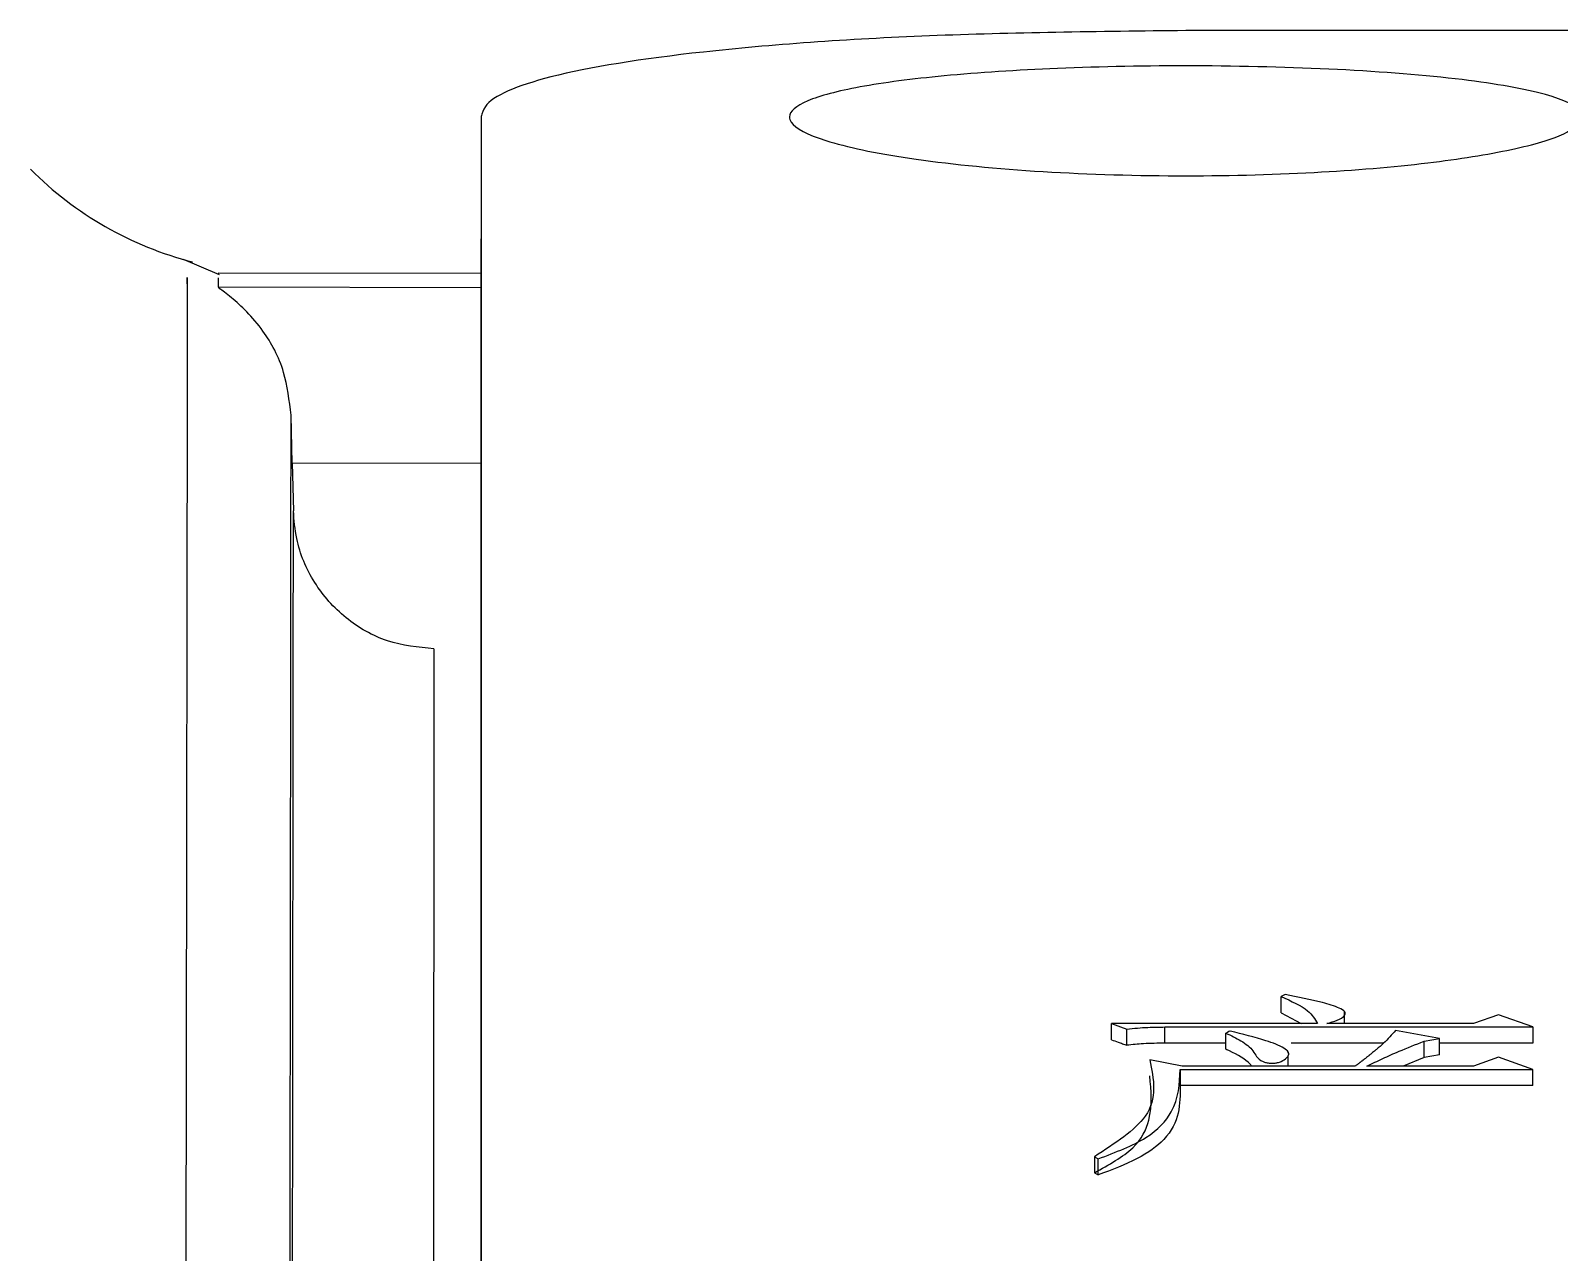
# Model space of a CAD drawing. Header units: millimetres. Extents: x 2278 to 4715, y 679 to 2402.
# Drawn here: x 2820.43 to 2829.11, y 2156.02 to 2162.95 of the extents above; entities that cross this region are included whole.
import ezdxf

# ---------------------------------------------------------------- set-up
doc = ezdxf.new("R2010")
doc.units = ezdxf.units.MM

msp = doc.modelspace()

# ---------------------------------------------------------------- linework, layer by layer
at = {"color": 7, "linetype": 'Continuous', "lineweight": 25}
for p, q in [((2863.9873, 2162.9474), (2826.9873, 2162.9489)), ((2822.9873, 2162.4662), (2822.9873, 2161.7748)), ((2821.5014, 2161.5636), (2821.2979, 2161.6495)), ((2822.9873, 2161.5698), (2821.4942, 2161.573)), ((2821.4942, 2161.5462), (2821.4942, 2161.4948)), ((2821.4942, 2161.4948), (2822.9873, 2161.4916)), ((2821.9079, 2160.7642), (2821.9079, 2160.7663)), ((2821.9145, 2160.4949), (2821.9079, 2160.7663)), ((2821.9145, 2160.4949), (2821.9212, 2160.2242)), ((2822.9874, 2160.4926), (2821.9145, 2160.4949)), ((2827.5506, 2157.4791), (2827.5289, 2157.4677)), ((2827.5289, 2157.3756), (2827.5289, 2157.4677)), ((2827.5289, 2157.3756), (2827.643, 2157.3148)), ((2827.8875, 2157.3148), (2827.8875, 2157.3852)), ((2826.5662, 2157.2229), (2826.5662, 2157.3149)), ((2826.5662, 2157.3149), (2826.6528, 2157.2841)), ((2827.7345, 2157.3148), (2826.5662, 2157.3149)), ((2826.6528, 2157.1921), (2826.6528, 2157.2841)), ((2826.8691, 2157.2037), (2826.8691, 2157.2956)), ((2826.8691, 2157.2956), (2828.9569, 2157.2956)), ((2828.6215, 2157.3148), (2827.7886, 2157.3148)), ((2828.7621, 2157.3647), (2828.6215, 2157.3148)), ((2828.9569, 2157.2956), (2828.7621, 2157.3647)), ((2828.9569, 2157.2956), (2828.9569, 2157.2036)), ((2827.2153, 2157.2037), (2826.8691, 2157.2037)), ((2827.2153, 2157.1691), (2827.2153, 2157.2609)), ((2828.1102, 2157.2037), (2827.5847, 2157.2037)), ((2828.4268, 2157.23), (2828.178, 2157.2763)), ((2828.3403, 2157.2145), (2828.4268, 2157.23)), ((2828.3403, 2157.1226), (2828.3403, 2157.2145)), ((2828.4268, 2157.1381), (2828.4268, 2157.23)), ((2828.9569, 2157.2036), (2828.4268, 2157.2036)), ((2826.9665, 2157.0742), (2826.7827, 2157.1094)), ((2827.5693, 2157.1477), (2827.5693, 2157.1525)), ((2827.5693, 2157.0742), (2827.5693, 2157.1337)), ((2828.3403, 2157.1226), (2828.2222, 2157.0742)), ((2828.4268, 2157.1381), (2828.3403, 2157.1226)), ((2828.7622, 2157.125), (2828.6215, 2157.0742)), ((2828.9569, 2157.0546), (2828.7622, 2157.125)), ((2826.9556, 2157.0547), (2826.9556, 2156.963)), ((2826.9556, 2157.0547), (2828.9569, 2157.0546)), ((2827.9509, 2157.0742), (2826.9665, 2157.0742)), ((2828.6215, 2157.0742), (2828.0158, 2157.0742)), ((2828.9569, 2156.963), (2828.9569, 2157.0546)), ((2828.9569, 2156.963), (2826.9556, 2156.963)), ((2826.4689, 2156.5596), (2826.4689, 2156.4686)), ((2826.4689, 2156.5596), (2826.4905, 2156.5474)), ((2826.4905, 2156.4564), (2826.4905, 2156.5474)), ((2826.4689, 2156.4686), (2826.4905, 2156.4564))]:
    msp.add_line(p, q, dxfattribs=at)
at = {"color": 7, "linetype": 'Continuous', "lineweight": 25, "flags": 128}
msp.add_lwpolyline([(2827.2369, 2157.2725), (2827.2314, 2157.2696), (2827.2234, 2157.2652), (2827.2153, 2157.2609)], dxfattribs=at)
at = {"color": 7, "linetype": 'Continuous', "lineweight": 25}
msp.add_arc((2821.8465, 2163.5732), 2, 224.87751, 255.57646, dxfattribs=at)
for points, knots in [([(2826.9873, 2162.9489), (2826.4932, 2162.9432), (2825.5041, 2162.9318), (2824.2177, 2162.8394), (2823.3354, 2162.6994), (2823.0123, 2162.5612), (2822.9922, 2162.4791), (2822.9873, 2162.4593)], [0, 0, 0, 0, 0.247809, 0.496064, 0.726764, 0.933891, 1, 1, 1, 1]), ([(2829.2373, 2162.459), (2829.2167, 2162.4269), (2829.1753, 2162.3626), (2828.8534, 2162.2703), (2828.3651, 2162.1919), (2827.7053, 2162.1368), (2826.9249, 2162.1176), (2826.1117, 2162.1445), (2825.3998, 2162.2169), (2824.9146, 2162.3188), (2824.7524, 2162.4045), (2824.7266, 2162.4812), (2824.8088, 2162.553), (2825.1184, 2162.6337), (2825.6108, 2162.6976), (2826.2685, 2162.74), (2827.0496, 2162.7544), (2827.8625, 2162.7342), (2828.5749, 2162.678), (2829.0578, 2162.5926), (2829.2257, 2162.5134), (2829.2353, 2162.4687), (2829.2373, 2162.459)], [0, 0, 0, 0, 0.046277, 0.09272, 0.141716, 0.195191, 0.253686, 0.315262, 0.376912, 0.43437, 0.485817, 0.500005, 0.546255, 0.592702, 0.641799, 0.695156, 0.753515, 0.815398, 0.876863, 0.934161, 0.985737, 1, 1, 1, 1]), ([(2822.9873, 2162.4593), (2822.9874, 2162.3552), (2822.9874, 2161.8345), (2822.9875, 2160.4676), (2822.9875, 2158.3077), (2822.9876, 2155.6893), (2822.9876, 2153.2267), (2822.9877, 2149.7189), (2822.9877, 2146.576), (2822.9877, 2142.2609), (2822.9878, 2137.5738), (2822.9878, 2132.4416), (2822.9878, 2127.0181), (2822.9879, 2122.4594), (2822.988, 2116.5369), (2822.988, 2111.6311), (2822.9881, 2104.9522), (2822.9882, 2100.6594), (2822.9883, 2097.6583)], [0, 0, 0, 0, 0.020124, 0.100733, 0.181328, 0.221587, 0.302184, 0.342442, 0.423039, 0.463298, 0.543894, 0.624491, 0.664749, 0.745346, 0.785604, 0.8662, 0.906458, 1, 1, 1, 1]), ([(2822.9878, 2131.3693), (2822.9878, 2132.554), (2822.9878, 2134.8075), (2822.9877, 2138.8478), (2822.9877, 2142.5553), (2822.9877, 2146.79), (2822.9876, 2149.8639), (2822.9876, 2153.2761), (2822.9875, 2156.2536), (2822.9875, 2158.597), (2822.9874, 2160.5374), (2822.9874, 2161.2712), (2822.9873, 2161.768)], [0, 0, 0, 0, 0.072858, 0.13859, 0.270184, 0.335916, 0.467513, 0.533245, 0.664841, 0.796434, 0.862166, 1, 1, 1, 1]), ([(2821.3187, 2161.5112), (2821.3188, 2161.5395), (2821.3191, 2161.628), (2821.3178, 2160.6417), (2821.3149, 2158.6288), (2821.3102, 2155.5661), (2821.305, 2152.1778), (2821.2999, 2148.8404), (2821.2953, 2145.7708), (2821.2897, 2142.1274), (2821.2832, 2137.8566), (2821.2759, 2133.2109), (2821.2682, 2128.2641), (2821.26, 2123.0938), (2821.251, 2117.4094), (2821.2411, 2111.2124), (2821.2304, 2104.5286), (2821.2229, 2099.8379), (2821.219, 2097.4438)], [0, 0, 0, 0, 0.039342, 0.122943, 0.206183, 0.289063, 0.371582, 0.416612, 0.465601, 0.518547, 0.575452, 0.636313, 0.690059, 0.746552, 0.805793, 0.867782, 0.932518, 1, 1, 1, 1]), ([(2821.9079, 2160.7663), (2821.8978, 2160.8504), (2821.8754, 2161.0364), (2821.7405, 2161.2754), (2821.5903, 2161.422), (2821.5027, 2161.4838), (2821.4963, 2161.4921), (2821.4942, 2161.4948)], [0, 0, 0, 0, 0.202377, 0.447822, 0.758573, 0.919939, 1, 1, 1, 1]), ([(2821.824, 2097.3083), (2821.8286, 2100.6075), (2821.8377, 2107.206), (2821.8506, 2116.6361), (2821.8627, 2125.5167), (2821.8736, 2133.6743), (2821.8834, 2140.9748), (2821.8917, 2147.292), (2821.8984, 2152.5163), (2821.9034, 2156.5645), (2821.9062, 2158.9684), (2821.9076, 2160.2819), (2821.9078, 2160.6034), (2821.9079, 2160.7642)], [0, 0, 0, 0, 0.0981345, 0.196269, 0.2944034, 0.3925379, 0.4906723, 0.5888066, 0.686941, 0.7850753, 0.8832097, 0.9416048, 1, 1, 1, 1]), ([(2821.838, 2097.2596), (2821.8413, 2099.6452), (2821.8478, 2104.3518), (2821.857, 2111.1011), (2821.8657, 2117.4437), (2821.8737, 2123.3388), (2821.8811, 2128.7694), (2821.8888, 2134.5024), (2821.8964, 2140.2711), (2821.9037, 2145.7514), (2821.9094, 2150.2185), (2821.9139, 2153.7413), (2821.9172, 2156.4044), (2821.9194, 2158.3037), (2821.9207, 2159.5347), (2821.9212, 2160.0495), (2821.9212, 2160.1994), (2821.9212, 2160.2242)], [0, 0, 0, 0, 0.07139, 0.140843, 0.208359, 0.273937, 0.337578, 0.399281, 0.488173, 0.572709, 0.652888, 0.72871, 0.800173, 0.867277, 0.930021, 0.988406, 1, 1, 1, 1]), ([(2822.7193, 2159.4412), (2822.6295, 2159.4502), (2822.4499, 2159.4682), (2822.2107, 2159.6066), (2822.0301, 2159.8098), (2821.9372, 2160.0292), (2821.9255, 2160.1717), (2821.9212, 2160.2246)], [0, 0, 0, 0, 0.217636, 0.435267, 0.653067, 0.871221, 1, 1, 1, 1]), ([(2822.7193, 2159.4412), (2822.7193, 2159.3483), (2822.7192, 2159.1784), (2822.7188, 2158.7308), (2822.7182, 2158.1903), (2822.7175, 2157.5144), (2822.7166, 2156.7068), (2822.7155, 2155.7668), (2822.7142, 2154.6952), (2822.7121, 2152.9857), (2822.7087, 2150.2995), (2822.7035, 2146.1497), (2822.6968, 2140.9334), (2822.6895, 2135.3265), (2822.6819, 2129.6493), (2822.6744, 2124.1822), (2822.6662, 2118.1693), (2822.6572, 2111.6217), (2822.6474, 2104.5789), (2822.6406, 2099.6365), (2822.6371, 2097.1225)], [0, 0, 0, 0, 0.037781, 0.069081, 0.100468, 0.131943, 0.163506, 0.195157, 0.226895, 0.258722, 0.330934, 0.408983, 0.49287, 0.582593, 0.645672, 0.711347, 0.779618, 0.850484, 0.923944, 1, 1, 1, 1]), ([(2827.5289, 2157.4677), (2827.586, 2157.4426), (2827.687, 2157.3982), (2827.7201, 2157.3401), (2827.7345, 2157.3148)], [0, 0, 0, 0, 0.5653913, 1, 1, 1, 1]), ([(2827.7886, 2157.3148), (2827.8088, 2157.3211), (2827.8486, 2157.3334), (2827.8853, 2157.3534), (2827.8944, 2157.3707), (2827.8896, 2157.3865), (2827.8471, 2157.4103), (2827.7332, 2157.4441), (2827.6232, 2157.4652), (2827.5506, 2157.4791)], [0, 0, 0, 0, 0.120783, 0.237942, 0.284243, 0.33082, 0.424981, 0.62081, 1, 1, 1, 1]), ([(2826.6528, 2157.2841), (2826.6925, 2157.2879), (2826.7637, 2157.2948), (2826.8368, 2157.2954), (2826.8691, 2157.2956)], [0, 0, 0, 0, 0.558835, 1, 1, 1, 1]), ([(2826.5662, 2157.2229), (2826.5786, 2157.2185), (2826.5992, 2157.2112), (2826.628, 2157.2009), (2826.6445, 2157.1951), (2826.6528, 2157.1921)], [0, 0, 0, 0, 0.4286101, 0.7143044, 1, 1, 1, 1]), ([(2826.8691, 2157.2037), (2826.828, 2157.2032), (2826.7548, 2157.2024), (2826.6839, 2157.1953), (2826.6528, 2157.1921)], [0, 0, 0, 0, 0.561086, 1, 1, 1, 1]), ([(2827.2154, 2157.2609), (2827.2447, 2157.2467), (2827.3082, 2157.216), (2827.3777, 2157.1616), (2827.3909, 2157.1121), (2827.4431, 2157.0932), (2827.4655, 2157.0898), (2827.4887, 2157.0895), (2827.5116, 2157.0932), (2827.5371, 2157.1031), (2827.5582, 2157.118), (2827.5745, 2157.1363), (2827.5698, 2157.1562), (2827.5329, 2157.1866), (2827.4195, 2157.2278), (2827.3088, 2157.2557), (2827.2377, 2157.2723), (2827.2369, 2157.2725)], [0, 0, 0, 0, 0.117809, 0.254848, 0.391031, 0.410857, 0.430654, 0.450876, 0.468611, 0.491916, 0.540003, 0.576761, 0.613939, 0.66464, 0.78945, 0.997759, 1, 1, 1, 1]), ([(2828.178, 2157.2763), (2828.1568, 2157.2518), (2828.1249, 2157.215), (2828.0814, 2157.1781), (2828.0638, 2157.1634), (2828.0568, 2157.1576), (2828.0496, 2157.1517), (2828.0433, 2157.1466), (2828.0388, 2157.143), (2828.0352, 2157.14), (2828.0315, 2157.1371), (2828.0279, 2157.1342), (2828.0242, 2157.1313), (2828.0196, 2157.1277), (2828.0159, 2157.1247), (2828.0122, 2157.1218), (2828.0085, 2157.1189), (2828.0048, 2157.116), (2828.0002, 2157.1124), (2827.9964, 2157.1095), (2827.9918, 2157.1058), (2827.988, 2157.1029), (2827.9843, 2157.1), (2827.9805, 2157.0971), (2827.9768, 2157.0942), (2827.9721, 2157.0906), (2827.9683, 2157.0877), (2827.9636, 2157.0841), (2827.9599, 2157.0812), (2827.9553, 2157.0776), (2827.9526, 2157.0756), (2827.9509, 2157.0742)], [0, 0, 0, 0, 0.353012, 0.528911, 0.550896, 0.572881, 0.61685, 0.638835, 0.649827, 0.671812, 0.682805, 0.693797, 0.715782, 0.726774, 0.748759, 0.759751, 0.770744, 0.792728, 0.803721, 0.825705, 0.836698, 0.858683, 0.869675, 0.880667, 0.902652, 0.913644, 0.935629, 0.946622, 0.968606, 0.979599, 1, 1, 1, 1]), ([(2828.0158, 2157.0742), (2828.0457, 2157.0883), (2828.1056, 2157.1165), (2828.2111, 2157.1643), (2828.2922, 2157.1958), (2828.3403, 2157.2145)], [0, 0, 0, 0, 0.28957, 0.579171, 1, 1, 1, 1]), ([(2826.7827, 2157.1094), (2826.8052, 2157.0002), (2826.8458, 2156.8042), (2826.5846, 2156.6346), (2826.4689, 2156.5596)], [0, 0, 0, 0, 0.55707, 1, 1, 1, 1]), ([(2827.3617, 2157.0742), (2827.3584, 2157.0782), (2827.3319, 2157.1096), (2827.2763, 2157.1408), (2827.2223, 2157.1658), (2827.2154, 2157.169)], [0, 0, 0, 0, 0.110635, 0.886447, 1, 1, 1, 1]), ([(2826.4905, 2156.5474), (2826.5893, 2156.585), (2826.7836, 2156.6589), (2826.946, 2156.8418), (2826.952, 2156.9741), (2826.9556, 2157.0547)], [0, 0, 0, 0, 0.2878172, 0.565935, 1, 1, 1, 1]), ([(2826.4689, 2156.4686), (2826.5506, 2156.514), (2826.7122, 2156.6037), (2826.8038, 2156.7989), (2826.7907, 2156.9347), (2826.7827, 2157.0177)], [0, 0, 0, 0, 0.284866, 0.563033, 1, 1, 1, 1]), ([(2826.9556, 2156.963), (2826.955, 2156.8583), (2826.954, 2156.7116), (2826.7208, 2156.5434), (2826.5679, 2156.4857), (2826.4905, 2156.4564)], [0, 0, 0, 0, 0.551532, 0.772844, 1, 1, 1, 1])]:
    msp.add_open_spline(points, degree=3, knots=knots, dxfattribs=at)

doc.saveas('drawing.dxf')
